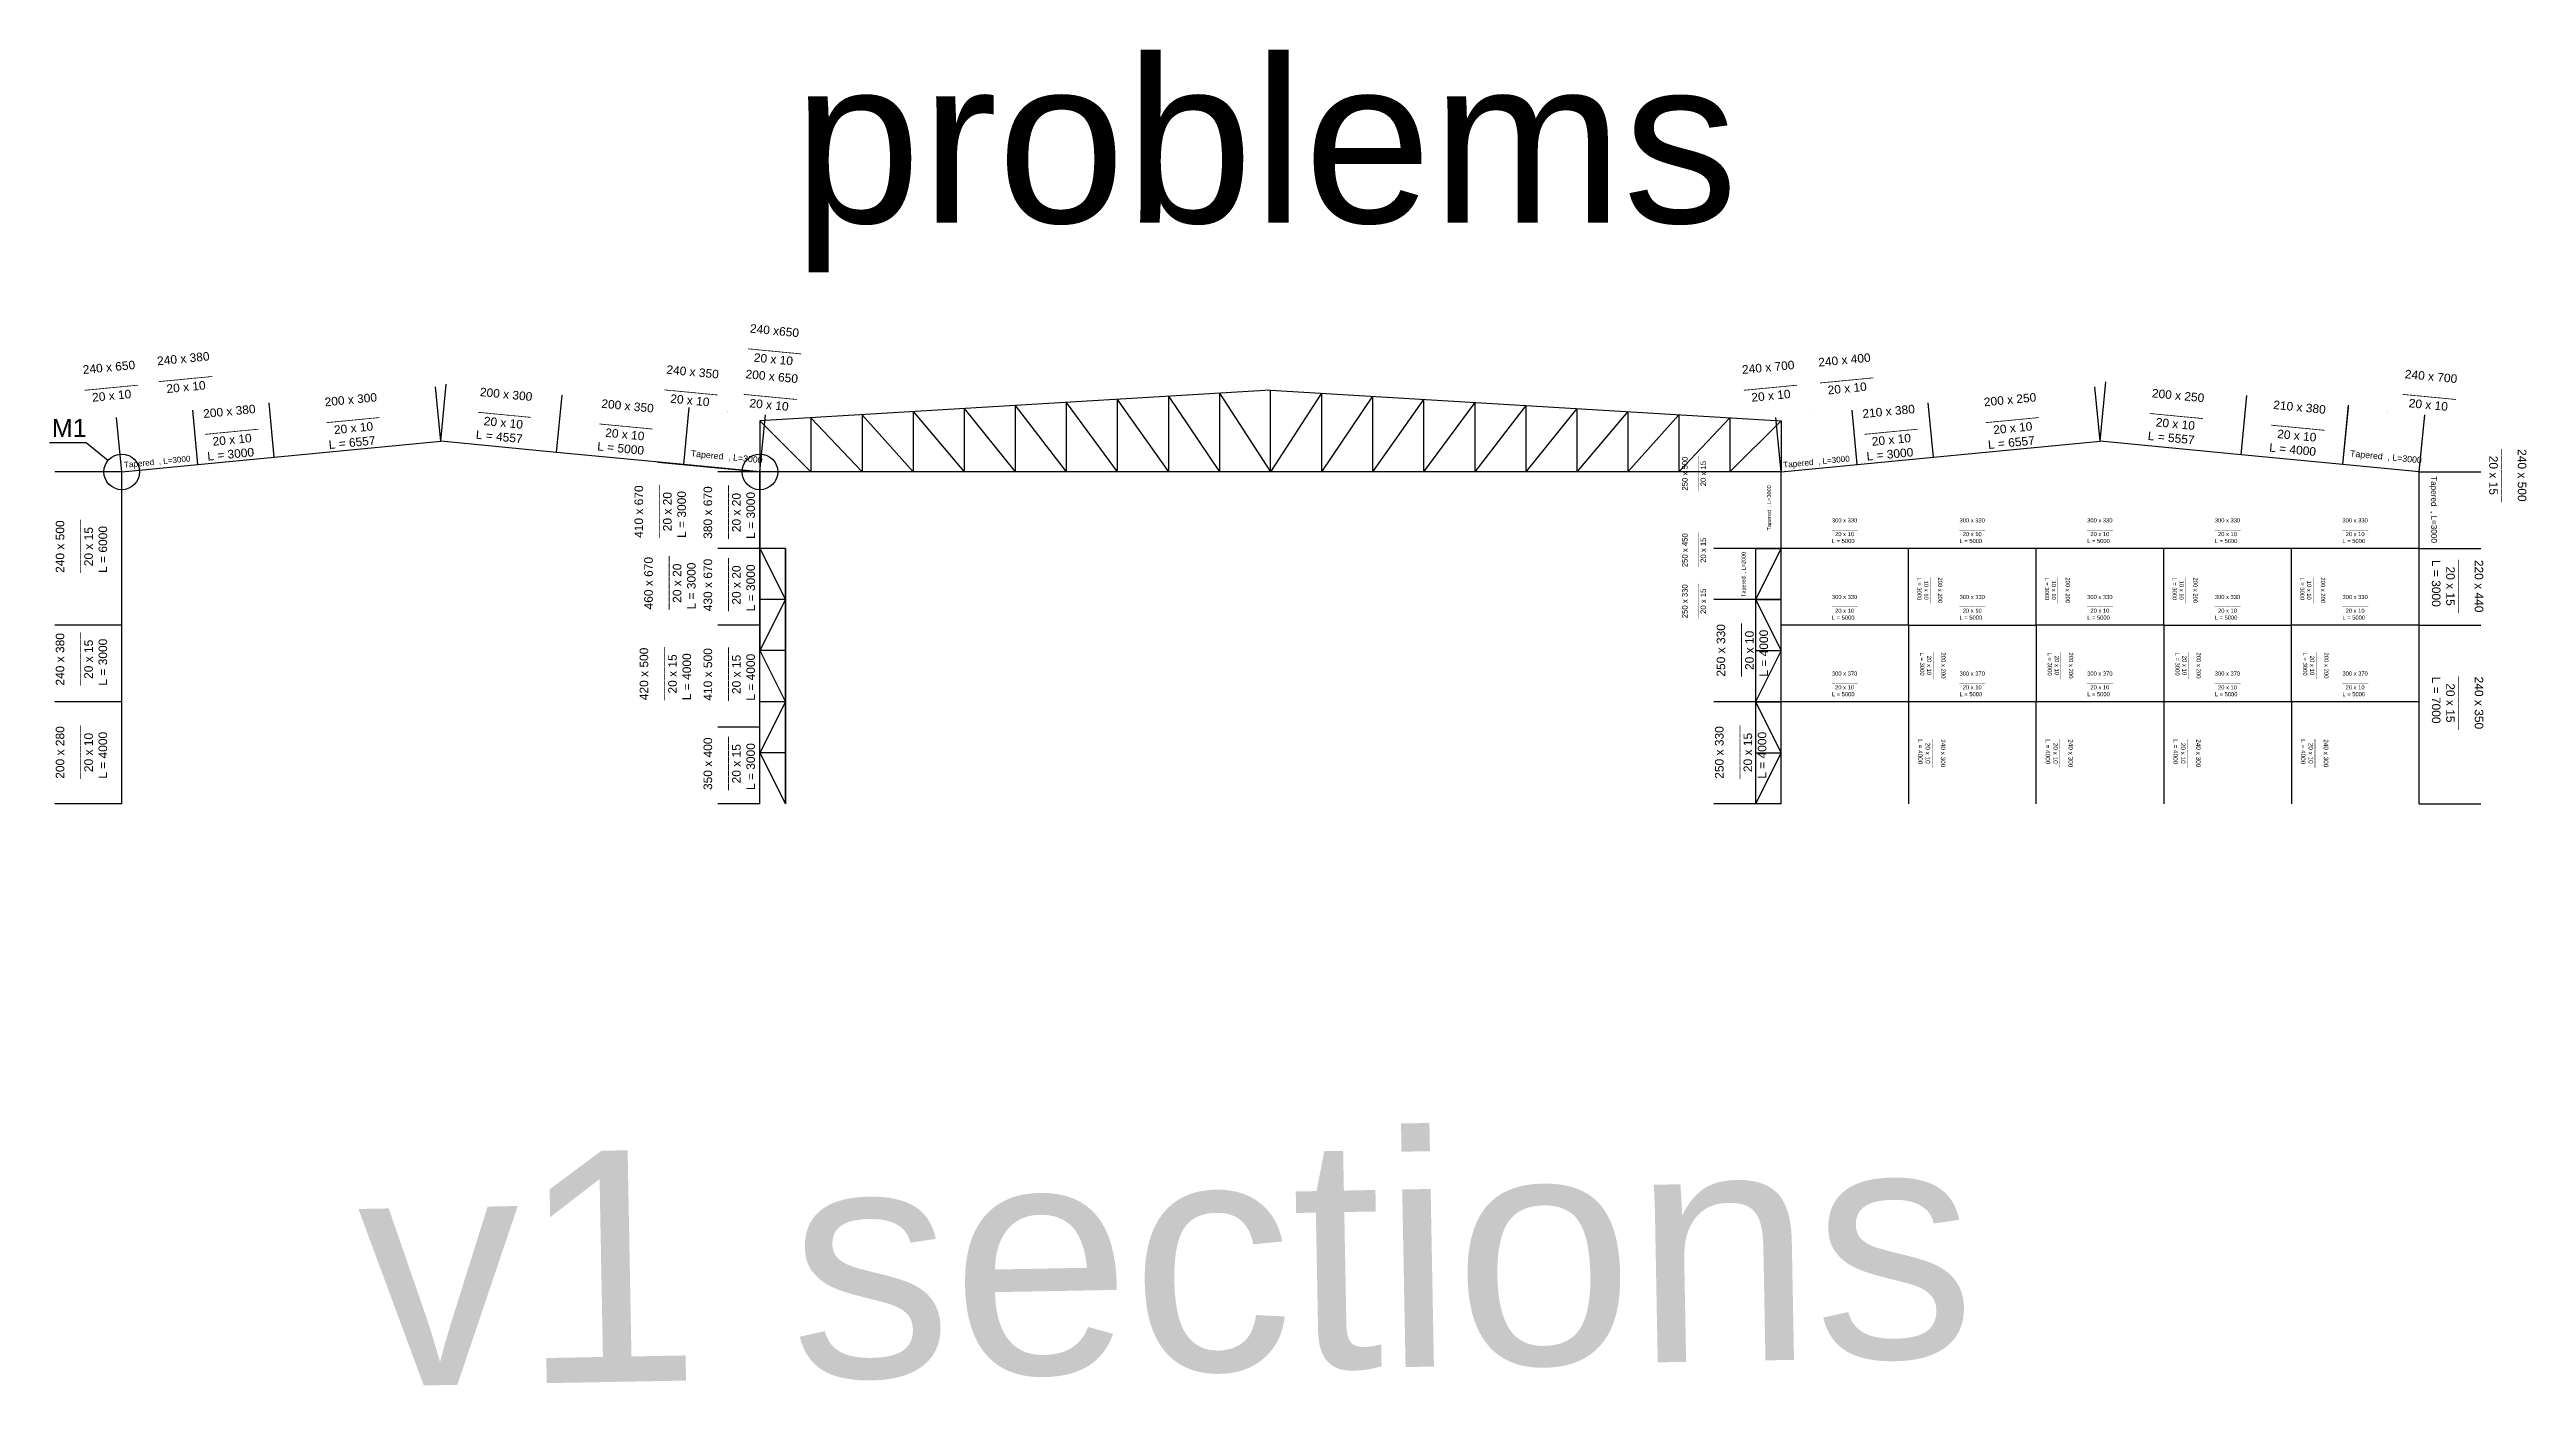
# Model space of a CAD drawing. Header units: inches. Extents: x -15 to 1885144, y -42615 to 866270.
# Drawn here: x 539348 to 636380, y 265812 to 318134 of the extents above; entities that cross this region are included whole.
import ezdxf

# ---------------------------------------------------------------- set-up
doc = ezdxf.new("R2010")
doc.units = ezdxf.units.IN
doc.header["$LTSCALE"] = 100
doc.header["$MEASUREMENT"] = 0
for name, color, linetype in [('bolt', 1, 'Continuous'), ('initial layout', 7, 'Continuous'), ('sections', 3, 'Continuous'), ('text', 3, 'Continuous')]:
    doc.layers.add(name, color=color, linetype=linetype)
doc.layers.add('redesigning', color=1, linetype='Continuous', lineweight=100)
doc.styles.get("Standard").update_dxf_attribs({"font": 'arial.ttf'})
doc.dimstyles.new('section', dxfattribs={"dimtxt": 1e-05, "dimasz": 15, "dimexe": 0.0625, "dimexo": 0.0625, "dimgap": 10, "dimtad": 0, "dimtoh": 1, "dimzin": 0, "dimdsep": 46, "dimtxsty": 'Standard', "dimblk": 'OBLIQUE', "dimcen": 0.09, "dimsd1": 1, "dimsd2": 1, "dimclrd": 256, "dimclre": 256, "dimclrt": 256, "dimadec": 0, "dimazin": 0, "dimtfac": 1, "dimtofl": 0, "dimtmove": 0, "dimatfit": 3, "dimfxl": 1, "dimtfillclr": 256, "dimtolj": 1, "dimtzin": 0, "dimlwe": -1, "dimarcsym": 0})

# ---------------------------------------------------------------- blocks, each defined once
blk = doc.blocks.new('*D67')
at = {"layer": 'Defpoints', "color": 0, "transparency": 16777216}
for p in [(539552, 292592), (542177, 292592), (542177, 288592)]:
    blk.add_point(p, dxfattribs=at)
at = {"layer": 'sections', "transparency": 16777216}
for p, q in [((542177, 292592), (539552, 292592)), ((542177, 288592), (539552, 288592))]:
    blk.add_line(p, q, dxfattribs=at)
at = {"layer": 'sections', "transparency": 16777216, "insert": (539552, 290592), "char_height": 0.00001, "attachment_point": 5, "rotation": 90}
blk.add_mtext('\\A1;4000.00', dxfattribs=at)
blk = doc.blocks.new('_Oblique')
at = {"color": 0, "linetype": 'ByBlock', "lineweight": -2}
blk.add_line((-0.5, -0.5), (0.5, 0.5), dxfattribs=at)
blk = doc.blocks.new('*D68')
at = {"layer": 'Defpoints', "color": 0, "transparency": 16777216}
for p in [(544959, 304004), (545163, 301879), (542177, 301592)]:
    blk.add_point(p, dxfattribs=at)
at = {"layer": 'sections', "transparency": 16777216}
for p, q in [((542177, 301592), (541973, 303718)), ((545163, 301879), (544959, 304004))]:
    blk.add_line(p, q, dxfattribs=at)
at = {"layer": 'sections', "transparency": 16777216, "insert": (543466, 303861), "char_height": 10, "attachment_point": 5, "rotation": 5.48359}
blk.add_mtext('\\A1;3000.00', dxfattribs=at)
blk = doc.blocks.new('*D69')
at = {"layer": 'Defpoints', "color": 0, "transparency": 16777216}
for p in [(547946, 304291), (545163, 301879), (548150, 302166)]:
    blk.add_point(p, dxfattribs=at)
at = {"layer": 'sections', "transparency": 16777216}
for p, q in [((545163, 301879), (544959, 304004)), ((548150, 302166), (547946, 304291))]:
    blk.add_line(p, q, dxfattribs=at)
at = {"layer": 'sections', "transparency": 16777216, "insert": (546452, 304148), "char_height": 10, "attachment_point": 5, "rotation": 5.48359}
blk.add_mtext('\\A1;3000.00', dxfattribs=at)
blk = doc.blocks.new('*D70')
at = {"layer": 'Defpoints', "color": 0, "transparency": 16777216}
for p in [(554473, 304918), (554677, 302792), (548150, 302166)]:
    blk.add_point(p, dxfattribs=at)
at = {"layer": 'sections', "transparency": 16777216}
for p, q in [((554677, 302792), (554473, 304918)), ((548150, 302166), (547946, 304291))]:
    blk.add_line(p, q, dxfattribs=at)
at = {"layer": 'sections', "transparency": 16777216, "insert": (551209, 304604), "char_height": 10, "attachment_point": 5, "rotation": 5.48359}
blk.add_mtext('\\A1;6557.47', dxfattribs=at)
blk = doc.blocks.new('*D71')
at = {"layer": 'Defpoints', "color": 0, "transparency": 16777216}
for p in [(559429, 304596), (554677, 302792), (559214, 302357)]:
    blk.add_point(p, dxfattribs=at)
at = {"layer": 'sections', "transparency": 16777216}
for p, q in [((554677, 302792), (554892, 305032)), ((559214, 302357), (559429, 304596))]:
    blk.add_line(p, q, dxfattribs=at)
at = {"layer": 'sections', "transparency": 16777216, "insert": (557160, 304814), "char_height": 10, "attachment_point": 5, "rotation": 354.51641}
blk.add_mtext('\\A1;4557.47', dxfattribs=at)
blk = doc.blocks.new('*D72')
at = {"layer": 'Defpoints', "color": 0, "transparency": 16777216}
for p in [(564406, 304118), (559214, 302357), (564191, 301879)]:
    blk.add_point(p, dxfattribs=at)
at = {"layer": 'sections', "transparency": 16777216}
for p, q in [((559214, 302357), (559429, 304596)), ((564191, 301879), (564406, 304118))]:
    blk.add_line(p, q, dxfattribs=at)
at = {"layer": 'sections', "transparency": 16777216, "insert": (561917, 304357), "char_height": 10, "attachment_point": 5, "rotation": 354.51641}
blk.add_mtext('\\A1;5000.00', dxfattribs=at)
blk = doc.blocks.new('*D73')
at = {"layer": 'Defpoints', "color": 0, "transparency": 16777216}
for p in [(567392, 303832), (564191, 301879), (567177, 301592)]:
    blk.add_point(p, dxfattribs=at)
at = {"layer": 'sections', "transparency": 16777216}
for p, q in [((564191, 301879), (564406, 304118)), ((567177, 301592), (567392, 303832))]:
    blk.add_line(p, q, dxfattribs=at)
at = {"layer": 'sections', "transparency": 16777216, "insert": (565899, 303975), "char_height": 10, "attachment_point": 5, "rotation": 354.51641}
blk.add_mtext('\\A1;3000.00', dxfattribs=at)
blk = doc.blocks.new('*D74')
at = {"layer": 'Defpoints', "color": 0, "transparency": 16777216}
for p in [(565532, 291592), (567177, 291592), (567177, 288592)]:
    blk.add_point(p, dxfattribs=at)
at = {"layer": 'sections', "transparency": 16777216}
for p, q in [((567177, 291592), (565532, 291592)), ((567177, 288592), (565532, 288592))]:
    blk.add_line(p, q, dxfattribs=at)
at = {"layer": 'sections', "transparency": 16777216, "insert": (565532, 290092), "char_height": 10, "attachment_point": 5, "rotation": 90}
blk.add_mtext('\\A1;3000.00', dxfattribs=at)
blk = doc.blocks.new('*D75')
at = {"layer": 'Defpoints', "color": 0, "transparency": 16777216}
for p in [(565532, 295592), (567177, 295592), (567177, 291592)]:
    blk.add_point(p, dxfattribs=at)
at = {"layer": 'sections', "transparency": 16777216}
for p, q in [((567177, 295592), (565532, 295592)), ((567177, 291592), (565532, 291592))]:
    blk.add_line(p, q, dxfattribs=at)
at = {"layer": 'sections', "transparency": 16777216, "insert": (565532, 293592), "char_height": 10, "attachment_point": 5, "rotation": 90}
blk.add_mtext('\\A1;4000.00', dxfattribs=at)
blk = doc.blocks.new('*D76')
at = {"layer": 'Defpoints', "color": 0, "transparency": 16777216}
for p in [(565532, 298592), (567177, 298592), (567177, 295592)]:
    blk.add_point(p, dxfattribs=at)
at = {"layer": 'sections', "transparency": 16777216}
for p, q in [((567177, 298592), (565532, 298592)), ((567177, 295592), (565532, 295592))]:
    blk.add_line(p, q, dxfattribs=at)
at = {"layer": 'sections', "transparency": 16777216, "insert": (565532, 297092), "char_height": 10, "attachment_point": 5, "rotation": 90}
blk.add_mtext('\\A1;3000.00', dxfattribs=at)
blk = doc.blocks.new('*D77')
at = {"layer": 'Defpoints', "color": 0, "transparency": 16777216}
for p in [(565532, 301592), (567177, 301592), (567177, 298592)]:
    blk.add_point(p, dxfattribs=at)
at = {"layer": 'sections', "transparency": 16777216}
for p, q in [((567177, 301592), (565532, 301592)), ((567177, 298592), (565532, 298592))]:
    blk.add_line(p, q, dxfattribs=at)
at = {"layer": 'sections', "transparency": 16777216, "insert": (565532, 300092), "char_height": 10, "attachment_point": 5, "rotation": 90}
blk.add_mtext('\\A1;3000.00', dxfattribs=at)
blk = doc.blocks.new('*D62')
at = {"layer": 'Defpoints', "color": 0, "transparency": 16777216}
for p in [(604552, 292592), (607177, 292592), (607177, 288592)]:
    blk.add_point(p, dxfattribs=at)
at = {"layer": 'sections', "transparency": 16777216}
for p, q in [((607177, 292592), (604552, 292592)), ((607177, 288592), (604552, 288592))]:
    blk.add_line(p, q, dxfattribs=at)
at = {"layer": 'sections', "transparency": 16777216, "insert": (604552, 290592), "char_height": 0.00001, "attachment_point": 5, "rotation": 90}
blk.add_mtext('\\A1;4000.00', dxfattribs=at)
blk = doc.blocks.new('*D63')
at = {"layer": 'Defpoints', "color": 0, "transparency": 16777216}
for p in [(609959, 304004), (610163, 301879), (607177, 301592)]:
    blk.add_point(p, dxfattribs=at)
at = {"layer": 'sections', "transparency": 16777216}
for p, q in [((607177, 301592), (606973, 303718)), ((610163, 301879), (609959, 304004))]:
    blk.add_line(p, q, dxfattribs=at)
at = {"layer": 'sections', "transparency": 16777216, "insert": (608466, 303861), "char_height": 10, "attachment_point": 5, "rotation": 5.48359}
blk.add_mtext('\\A1;3000.00', dxfattribs=at)
blk = doc.blocks.new('*D64')
at = {"layer": 'Defpoints', "color": 0, "transparency": 16777216}
for p in [(612946, 304291), (610163, 301879), (613150, 302166)]:
    blk.add_point(p, dxfattribs=at)
at = {"layer": 'sections', "transparency": 16777216}
for p, q in [((610163, 301879), (609959, 304004)), ((613150, 302166), (612946, 304291))]:
    blk.add_line(p, q, dxfattribs=at)
at = {"layer": 'sections', "transparency": 16777216, "insert": (611452, 304148), "char_height": 10, "attachment_point": 5, "rotation": 5.48359}
blk.add_mtext('\\A1;3000.00', dxfattribs=at)
blk = doc.blocks.new('*D65')
at = {"layer": 'Defpoints', "color": 0, "transparency": 16777216}
for p in [(619473, 304918), (619677, 302792), (613150, 302166)]:
    blk.add_point(p, dxfattribs=at)
at = {"layer": 'sections', "transparency": 16777216}
for p, q in [((619677, 302792), (619473, 304918)), ((613150, 302166), (612946, 304291))]:
    blk.add_line(p, q, dxfattribs=at)
at = {"layer": 'sections', "transparency": 16777216, "insert": (616209, 304604), "char_height": 10, "attachment_point": 5, "rotation": 5.48359}
blk.add_mtext('\\A1;6557.47', dxfattribs=at)
blk = doc.blocks.new('*D66')
at = {"layer": 'Defpoints', "color": 0, "transparency": 16777216}
for p in [(632392, 303832), (629191, 301879), (632177, 301592)]:
    blk.add_point(p, dxfattribs=at)
at = {"layer": 'sections', "transparency": 16777216}
for p, q in [((629191, 301879), (629406, 304118)), ((632177, 301592), (632392, 303832))]:
    blk.add_line(p, q, dxfattribs=at)
at = {"layer": 'sections', "transparency": 16777216, "insert": (630899, 303975), "char_height": 10, "attachment_point": 5, "rotation": 354.51641}
blk.add_mtext('\\A1;3000.00', dxfattribs=at)
blk = doc.blocks.new('*D79')
at = {"layer": 'Defpoints', "color": 0, "transparency": 16777216}
for p in [(625432, 304586), (625209, 302261), (629191, 301879)]:
    blk.add_point(p, dxfattribs=at)
at = {"layer": 'sections', "transparency": 16777216}
for p, q in [((625209, 302261), (625432, 304586)), ((629191, 301879), (629414, 304204))]:
    blk.add_line(p, q, dxfattribs=at)
at = {"layer": 'sections', "transparency": 16777216, "insert": (627423, 304395), "char_height": 10, "attachment_point": 5, "rotation": 354.51641}
blk.add_mtext('\\A1;4000.00', dxfattribs=at)
blk = doc.blocks.new('*D80')
at = {"layer": 'Defpoints', "color": 0, "transparency": 16777216}
for p in [(619900, 305118), (619677, 302792), (625209, 302261)]:
    blk.add_point(p, dxfattribs=at)
at = {"layer": 'sections', "transparency": 16777216}
for p, q in [((619677, 302792), (619900, 305118)), ((625209, 302261), (625432, 304587))]:
    blk.add_line(p, q, dxfattribs=at)
at = {"layer": 'sections', "transparency": 16777216, "insert": (622666, 304852), "char_height": 10, "attachment_point": 5, "rotation": 354.51641}
blk.add_mtext('\\A1;5557.47', dxfattribs=at)
blk = doc.blocks.new('*D81')
at = {"layer": 'Defpoints', "color": 0, "transparency": 16777216}
for p in [(632177, 298592), (634587, 298592), (632177, 295592)]:
    blk.add_point(p, dxfattribs=at)
at = {"layer": 'sections', "transparency": 16777216}
for p, q in [((632177, 298592), (634587, 298592)), ((632177, 295592), (634587, 295592))]:
    blk.add_line(p, q, dxfattribs=at)
at = {"layer": 'sections', "transparency": 16777216, "insert": (634587, 297092), "char_height": 10, "attachment_point": 5, "rotation": 90}
blk.add_mtext('\\A1;3000.00', dxfattribs=at)
blk = doc.blocks.new('*D82')
at = {"layer": 'Defpoints', "color": 0, "transparency": 16777216}
for p in [(632177, 301592), (634587, 301592), (632177, 298592)]:
    blk.add_point(p, dxfattribs=at)
at = {"layer": 'sections', "transparency": 16777216}
for p, q in [((632177, 301592), (634587, 301592)), ((632177, 298592), (634587, 298592))]:
    blk.add_line(p, q, dxfattribs=at)
at = {"layer": 'sections', "transparency": 16777216, "insert": (634587, 300092), "char_height": 10, "attachment_point": 5, "rotation": 90}
blk.add_mtext('\\A1;3000.00', dxfattribs=at)
blk = doc.blocks.new('*D83')
at = {"layer": 'Defpoints', "color": 0, "transparency": 16777216}
for p in [(604552, 296592), (607177, 296592), (607177, 292592)]:
    blk.add_point(p, dxfattribs=at)
at = {"layer": 'sections', "transparency": 16777216}
for p, q in [((607177, 296592), (604552, 296592)), ((607177, 292592), (604552, 292592))]:
    blk.add_line(p, q, dxfattribs=at)
at = {"layer": 'sections', "transparency": 16777216, "insert": (604552, 294592), "char_height": 10, "attachment_point": 5, "rotation": 90}
blk.add_mtext('\\A1;4000.00', dxfattribs=at)
blk = doc.blocks.new('*D84')
at = {"layer": 'Defpoints', "color": 0, "transparency": 16777216}
for p in [(604552, 298592), (607177, 298592), (607177, 296592)]:
    blk.add_point(p, dxfattribs=at)
at = {"layer": 'sections', "transparency": 16777216}
for p, q in [((607177, 298592), (604552, 298592)), ((607177, 296592), (604552, 296592))]:
    blk.add_line(p, q, dxfattribs=at)
at = {"layer": 'sections', "transparency": 16777216, "insert": (604552, 297592), "char_height": 10, "attachment_point": 5, "rotation": 90}
blk.add_mtext('\\A1;2000.00', dxfattribs=at)
blk = doc.blocks.new('*D85')
at = {"layer": 'Defpoints', "color": 0, "transparency": 16777216}
for p in [(604552, 301592), (607177, 301592), (607177, 298592)]:
    blk.add_point(p, dxfattribs=at)
at = {"layer": 'sections', "transparency": 16777216}
for p, q in [((607177, 301592), (604552, 301592)), ((607177, 298592), (604552, 298592))]:
    blk.add_line(p, q, dxfattribs=at)
at = {"layer": 'sections', "transparency": 16777216, "insert": (604552, 300092), "char_height": 10, "attachment_point": 5, "rotation": 90}
blk.add_mtext('\\A1;3000.00', dxfattribs=at)
blk = doc.blocks.new('*D86')
at = {"layer": 'Defpoints', "color": 0, "transparency": 16777216}
for p in [(539552, 301592), (542177, 301592), (542177, 295592)]:
    blk.add_point(p, dxfattribs=at)
at = {"layer": 'sections', "transparency": 16777216}
for p, q in [((542177, 301592), (539552, 301592)), ((542177, 295592), (539552, 295592))]:
    blk.add_line(p, q, dxfattribs=at)
at = {"layer": 'sections', "transparency": 16777216, "insert": (539552, 298592), "char_height": 10, "attachment_point": 5, "rotation": 90}
blk.add_mtext('\\A1;6000.00', dxfattribs=at)
blk = doc.blocks.new('*D78')
at = {"layer": 'Defpoints', "color": 0, "transparency": 16777216}
for p in [(632177, 295592), (634587, 295592), (632177, 288592)]:
    blk.add_point(p, dxfattribs=at)
at = {"layer": 'sections', "transparency": 16777216}
for p, q in [((632177, 295592), (634587, 295592)), ((632177, 288592), (634587, 288592))]:
    blk.add_line(p, q, dxfattribs=at)
at = {"layer": 'sections', "transparency": 16777216, "insert": (634587, 292092), "char_height": 10, "attachment_point": 5, "rotation": 90}
blk.add_mtext('\\A1;7000.00', dxfattribs=at)

msp = doc.modelspace()

# ---------------------------------------------------------------- linework, layer by layer
at = {"layer": 'bolt'}
for p, q in [((540789.078, 302733.482), (539348.45, 302733.482)), ((541638.426, 302035.169), (540789.078, 302733.482))]:
    msp.add_line(p, q, dxfattribs=at)
for centre in [(542176.999, 301592.367), (567176.999, 301592.367)]:
    msp.add_circle(centre, 697.234, dxfattribs=at)
at = {"layer": 'initial layout'}
for p, q in [((587176.999, 304792.367), (567176.999, 303592.367)), ((587176.999, 301592.367), (587176.999, 304792.367)), ((587176.999, 301592.367), (587176.999, 304792.367)), ((587176.999, 304792.367), (607176.999, 303592.367)), ((569176.999, 303712.367), (569176.999, 301592.367)), ((569176.999, 303712.367), (571176.999, 301592.367)), ((571176.999, 303832.367), (571176.999, 301592.367)), ((571176.999, 303832.367), (573176.999, 301592.367)), ((573176.999, 303952.367), (573176.999, 301592.367)), ((573176.999, 303952.367), (575176.999, 301592.367)), ((575176.999, 304072.367), (575176.999, 301592.367)), ((575176.999, 304072.367), (577176.999, 301592.367)), ((577176.999, 304192.367), (577176.999, 301592.367)), ((577176.999, 304192.367), (579176.999, 301592.367)), ((579176.999, 304312.367), (579176.999, 301592.367)), ((579176.999, 304312.367), (581176.999, 301592.367)), ((581176.999, 304432.367), (581176.999, 301592.367)), ((581176.999, 304432.367), (583176.999, 301592.367)), ((583176.999, 304552.367), (583176.999, 301592.367)), ((583176.999, 304552.367), (585176.999, 301592.367)), ((585176.999, 304672.367), (585176.999, 301592.367)), ((585176.999, 304672.367), (587176.999, 301592.367)), ((589176.999, 304672.367), (587176.999, 301592.367)), ((589176.999, 304672.367), (589176.999, 301592.367)), ((591176.999, 304552.367), (589176.999, 301592.367)), ((591176.999, 304552.367), (591176.999, 301592.367)), ((593176.999, 304432.367), (591176.999, 301592.367)), ((593176.999, 304432.367), (593176.999, 301592.367)), ((595176.999, 304312.367), (593176.999, 301592.367)), ((595176.999, 304312.367), (595176.999, 301592.367)), ((597176.999, 304192.367), (595176.999, 301592.367)), ((597176.999, 304192.367), (597176.999, 301592.367)), ((599176.999, 304072.367), (597176.999, 301592.367)), ((599176.999, 304072.367), (599176.999, 301592.367)), ((601176.999, 303952.367), (599176.999, 301592.367)), ((601176.999, 303952.367), (601176.999, 301592.367)), ((603176.999, 303832.367), (601176.999, 301592.367)), ((603176.999, 303832.367), (603176.999, 301592.367)), ((605176.999, 303712.367), (603176.999, 301592.367)), ((605176.999, 303712.367), (605176.999, 301592.367)), ((548149.541, 302165.731), (554676.999, 302792.367)), ((559213.61, 302356.852), (554676.999, 302792.367)), ((567176.999, 303592.367), (567176.999, 301592.367)), ((567176.999, 303592.367), (569176.999, 301592.367)), ((607176.999, 303592.367), (605176.999, 301592.367)), ((607176.999, 303592.367), (607176.999, 301592.367)), ((613149.541, 302165.731), (619676.999, 302792.367)), ((625209.034, 302261.292), (619676.999, 302792.367)), ((542176.999, 301592.367), (545163.27, 301879.049)), ((545163.27, 301879.049), (548149.541, 302165.731)), ((564190.728, 301879.049), (559213.61, 302356.852)), ((567176.999, 301592.367), (564190.728, 301879.049)), ((607176.999, 301592.367), (610163.27, 301879.049)), ((610163.27, 301879.049), (613149.541, 302165.731)), ((629190.728, 301879.049), (625209.034, 302261.292)), ((632176.999, 301592.367), (629190.728, 301879.049)), ((542176.999, 295592.367), (542176.999, 301592.367)), ((607176.999, 301592.367), (567176.999, 301592.367)), ((567176.999, 298592.367), (567176.999, 301592.367)), ((607176.999, 298592.367), (607176.999, 301592.367)), ((632176.999, 298592.367), (632176.999, 301592.367)), ((568176.999, 298592.367), (567176.999, 298592.367)), ((567176.999, 298592.367), (568176.999, 296592.367)), ((567176.999, 295592.367), (567176.999, 298592.367)), ((568176.999, 298592.367), (568176.999, 288592.367)), ((568176.999, 288592.367), (568176.999, 298592.367)), ((606176.999, 298592.367), (607176.999, 298592.367)), ((607176.999, 298592.367), (606176.999, 296592.367)), ((606176.999, 298592.367), (606176.999, 288592.367)), ((606176.999, 298592.367), (606176.999, 288592.367)), ((607176.999, 296592.367), (607176.999, 298592.367)), ((612176.999, 298592.367), (607176.999, 298592.367)), ((612176.999, 295592.367), (612176.999, 298592.367)), ((617176.999, 298592.367), (612176.999, 298592.367)), ((617176.999, 295592.367), (617176.999, 298592.367)), ((622176.999, 298592.367), (617176.999, 298592.367)), ((622176.999, 295592.367), (622176.999, 298592.367)), ((627176.999, 298592.367), (622176.999, 298592.367)), ((627176.999, 295592.367), (627176.999, 298592.367)), ((632176.999, 298592.367), (627176.999, 298592.367)), ((632176.999, 295592.367), (632176.999, 298592.367)), ((568176.999, 296592.367), (567176.999, 296592.367)), ((568176.999, 296592.367), (567176.999, 294592.367)), ((606176.999, 296592.367), (607176.999, 296592.367)), ((606176.999, 296592.367), (607176.999, 294592.367)), ((607176.999, 292592.367), (607176.999, 296592.367)), ((542176.999, 292592.367), (542176.999, 295592.367)), ((567176.999, 291592.367), (567176.999, 295592.367)), ((612176.999, 295592.367), (607176.999, 295592.367)), ((612176.999, 295592.367), (612176.999, 292592.367)), ((612176.999, 295592.367), (612176.999, 292592.367)), ((612176.999, 295592.367), (617176.999, 295592.367)), ((622176.999, 295592.367), (617176.999, 295592.367)), ((617176.999, 295592.367), (617176.999, 292592.367)), ((617176.999, 295592.367), (617176.999, 292592.367)), ((622176.999, 295592.367), (622176.999, 292592.367)), ((622176.999, 295592.367), (622176.999, 292592.367)), ((622176.999, 295592.367), (627176.999, 295592.367)), ((632176.999, 295592.367), (627176.999, 295592.367)), ((627176.999, 292592.367), (627176.999, 295592.367)), ((632176.999, 288592.367), (632176.999, 295592.367)), ((568176.999, 294592.367), (567176.999, 294592.367)), ((567176.999, 294592.367), (568176.999, 292592.367)), ((606176.999, 294592.367), (607176.999, 294592.367)), ((607176.999, 294592.367), (606176.999, 292592.367)), ((542176.999, 288592.367), (542176.999, 292592.367)), ((568176.999, 292592.367), (567176.999, 292592.367)), ((568176.999, 292592.367), (567176.999, 290592.367)), ((606176.999, 292592.367), (605176.999, 292592.367)), ((606176.999, 292592.367), (607176.999, 292592.367)), ((606176.999, 292592.367), (607176.999, 290592.367)), ((612176.999, 292592.367), (607176.999, 292592.367)), ((607176.999, 288592.367), (607176.999, 292592.367)), ((612176.999, 292592.367), (612176.999, 288592.367)), ((617176.999, 292592.367), (612176.999, 292592.367)), ((622176.999, 292592.367), (617176.999, 292592.367)), ((617176.999, 288592.367), (617176.999, 292592.367)), ((622176.999, 292592.367), (622176.999, 288592.367)), ((627176.999, 292592.367), (622176.999, 292592.367)), ((632176.999, 292592.367), (627176.999, 292592.367)), ((627176.999, 292592.367), (627176.999, 288592.367)), ((567176.999, 288592.367), (567176.999, 291592.367)), ((568176.999, 290592.367), (567176.999, 290592.367)), ((567176.999, 290592.367), (568176.999, 288592.367)), ((606176.999, 290592.367), (607176.999, 290592.367)), ((607176.999, 290592.367), (606176.999, 288592.367))]:
    msp.add_line(p, q, dxfattribs=at)
at = {"layer": 'redesigning'}
for q in [(563176.329, 301976.431), (567176.999, 294592.367)]:
    msp.add_line((567176.999, 301592.367), q, dxfattribs=at)

# ---------------------------------------------------------------- texts
at = {"layer": 'bolt'}
msp.add_text('M1', height=702.7444, dxfattribs=at).set_placement((539436.294, 302961.704))
at = {"layer": 'redesigning', "char_height": 335.3927, "attachment_point": 1}
for s, insert, rotation in [('240 x650\\P________\\P  20 x 10', (566805.717, 307383.523), 354.51640956), ('240 x 350\\P________\\P  20 x 10', (563533.328, 305775.344), 354.51640956), ('410 x 670\\P________\\P  20 x 20\\PL = 3000', (562264.517, 299006.886), 90), ('460 x 670\\P________\\P  20 x 20\\PL = 3000', (562644.404, 296203.9), 90), ('420 x 500\\P________\\P  20 x 15\\PL = 4000', (562465.584, 292650.294), 90)]:
    msp.add_mtext_dynamic_manual_height_columns(s, width=2043.53838, gutter_width=1676.963, heights=[0], dxfattribs=dict(at, insert=insert, rotation=rotation))
at = {"layer": 'sections'}
for s, height, rotation, p in [('Tapered  , L=3000', 228.35228, 5.48359044, (542275.231, 301753.572)), ('Tapered  , L=3000', 246.10008, 354.51640955, (564462.167, 302196.898)), ('Tapered  , L=3000', 228.35228, 5.48359044, (607275.231, 301753.572)), ('Tapered  , L=3000', 246.10008, 354.51640955, (629462.167, 302196.898)), ('Tapered  , L=3000', 154.26103, 90, (606788.584, 299299.266)), ('Tapered  , L=3000', 228.35228, 270, (632645.485, 301425.32)), ('Tapered  , L=2000', 154.26103, 90, (605788.97, 296695.061))]:
    msp.add_text(s, height=height, rotation=rotation, dxfattribs=at).set_placement(p)
at = {"layer": 'sections', "attachment_point": 1}
for s, width, gutter_width, insert, char_height, rotation in [('240 x 650\\P________\\P  20 x 10', 2043.53838, 1676.963, (540635.166, 305760.535), 335.3927, 5.48359044), ('240 x 380\\P________\\P  20 x 10', 2043.53838, 1676.963, (543547.638, 306100.203), 335.3927, 5.48359044), ('240 x 700\\P________\\P  20 x 10', 2043.53838, 1676.963, (605635.166, 305760.535), 335.3927, 5.48359044), ('240 x 400\\P________\\P  20 x 10', 2043.53838, 1676.963, (608621.431, 306047.279), 335.3927, 5.48359044), ('200 x 300\\P________\\P  20 x 10\\PL = 6557', 2043.53838, 1676.963, (550109.236, 304492.216), 335.3927, 5.48359044), ('200 x 300\\P________\\P  20 x 10\\PL = 4557', 2043.53838, 1676.963, (556227.92, 304897.511), 335.3927, 354.51640956), ('200 x 650\\P________\\P  20 x 10', 2043.53838, 1676.963, (566635.28, 305598.675), 335.3927, 354.51640956), ('200 x 250\\P________\\P  20 x 10\\PL = 6557', 2043.53838, 1676.963, (615109.236, 304492.216), 335.3927, 5.48359044), ('200 x 250\\P________\\P  20 x 10\\PL = 5557', 2043.53838, 1676.963, (621725.632, 304849.731), 335.3927, 354.51640956), ('240 x 700\\P________\\P  20 x 10', 2043.53838, 1676.963, (631635.28, 305598.675), 335.3927, 354.51640956), ('200 x 380\\P________\\P  20 x 10\\PL = 3000', 2043.53838, 1676.963, (545352.371, 304035.557), 335.3927, 5.48359044), ('200 x 350\\P________\\P  20 x 10\\PL = 5000', 2043.53838, 1676.963, (560984.784, 304440.852), 335.3927, 354.51640956), ('210 x 380\\P________\\P  20 x 10\\PL = 3000', 2043.53838, 1676.963, (610352.371, 304035.557), 335.3927, 5.48359044), ('210 x 380\\P________\\P  20 x 10\\PL = 4000', 2043.53838, 1676.963, (626482.496, 304393.072), 335.3927, 354.51640956), ('250 x 500\\P________\\P  20 x 15', 1320.51882, 1083.641, (603301.658, 300860.902), 216.7282, 90), ('240 x 500\\P________\\P  20 x 15', 2043.53838, 1676.963, (636374.704, 302485.279), 335.3927, 270), ('380 x 670\\P________\\P  20 x 20\\PL = 3000', 2043.53838, 1676.963, (564969.051, 298971.09), 335.3927, 90), ('240 x 500\\P________\\P  20 x 15\\PL = 6000', 2043.53838, 1676.963, (539591.084, 297635.867), 335.3927, 90), ('250 x 450\\P________\\P  20 x 15', 1320.51882, 1083.641, (603301.72, 297860.902), 216.7282, 90), ('430 x 670\\P________\\P  20 x 20\\PL = 3000', 2043.53838, 1676.963, (564969.051, 296132.425), 335.3927, 90), ('220 x 440\\P________\\P  20 x 15\\PL = 3000', 2043.53838, 1676.963, (634688.07, 298145.462), 335.3927, 270), ('250 x 330\\P________\\P  20 x 15', 1320.51882, 1083.641, (603301.72, 295860.902), 216.7282, 90), ('200 x 200\\P________\\P  10 x 10\\PL = 3000', 993.66214, 815.417, (613494.842, 297457.891), 163.0833, 270), ('200 x 200\\P________\\P  10 x 10\\PL = 3000', 993.66214, 815.417, (618494.842, 297457.891), 163.0833, 270), ('200 x 200\\P________\\P  10 x 10\\PL = 3000', 993.66214, 815.417, (623494.842, 297457.891), 163.0833, 270), ('200 x 200\\P________\\P  10 x 10\\PL = 3000', 993.66214, 815.417, (628494.842, 297457.891), 163.0833, 270), ('240 x 380\\P________\\P  20 x 15\\PL = 3000', 2043.53838, 1676.963, (539591.084, 293222.432), 335.3927, 90), ('250 x 330\\P________\\P  20 x 10\\PL = 4000', 2043.53838, 1676.963, (604654.577, 293573.955), 335.3927, 90), ('410 x 500\\P________\\P  20 x 15\\PL = 4000', 2043.53838, 1676.963, (564969.051, 292632.425), 335.3927, 90), ('200 x 200\\P________\\P  20 x 10\\PL = 3000', 1013.75745, 831.907, (613623.266, 294521.414), 166.3814, 270), ('200 x 200\\P________\\P  20 x 10\\PL = 3000', 1013.75745, 831.907, (618623.266, 294521.414), 166.3814, 270), ('200 x 200\\P________\\P  20 x 10\\PL = 3000', 1013.75745, 831.907, (623623.266, 294521.414), 166.3814, 270), ('200 x 200\\P________\\P  20 x 10\\PL = 3000', 1013.75745, 831.907, (628623.266, 294521.414), 166.3814, 270), ('240 x 350\\P________\\P  20 x 15\\PL = 7000', 2043.53838, 1676.963, (634688.07, 293572.794), 335.3927, 270), ('200 x 280\\P________\\P  20 x 10\\PL = 4000', 2043.53838, 1676.963, (539591.084, 289573.955), 335.3927, 90), ('350 x 400\\P________\\P  20 x 15\\PL = 3000', 2043.53838, 1676.963, (564969.051, 289132.425), 335.3927, 90), ('250 x 330\\P________\\P  20 x 15\\PL = 4000', 2043.53838, 1676.963, (604591.084, 289573.955), 335.3927, 90), ('240 x 300\\P________\\P  20 x 10\\PL = 4000', 1091.7391, 895.9, (613618.039, 291121.853), 179.18, 270), ('240 x 300\\P________\\P  20 x 10\\PL = 4000', 1091.7391, 895.9, (618618.039, 291121.853), 179.18, 270), ('240 x 300\\P________\\P  20 x 10\\PL = 4000', 1091.7391, 895.9, (623618.039, 291121.853), 179.18, 270), ('240 x 300\\P________\\P  20 x 10\\PL = 4000', 1091.7391, 895.9, (628618.039, 291121.853), 179.18, 270)]:
    msp.add_mtext_dynamic_manual_height_columns(s, width=width, gutter_width=gutter_width, heights=[0], dxfattribs=dict(at, insert=insert, char_height=char_height, rotation=rotation))
at = {"layer": 'sections', "char_height": 161.6327, "attachment_point": 1}
for s, insert in [('300 x 330\\P________\\P  20 x 10\\PL = 5000', (609171.777, 299775.58)), ('300 x 330\\P________\\P  20 x 10\\PL = 5000', (614171.777, 299775.58)), ('300 x 330\\P________\\P  20 x 10\\PL = 5000', (619171.777, 299775.58)), ('300 x 330\\P________\\P  20 x 10\\PL = 5000', (624171.777, 299775.58)), ('300 x 330\\P________\\P  20 x 10\\PL = 5000', (629171.777, 299775.58)), ('300 x 330\\P________\\P  20 x 10\\PL = 5000', (609171.777, 296775.58)), ('300 x 330\\P________\\P  20 x 10\\PL = 5000', (614171.777, 296775.58)), ('300 x 330\\P________\\P  20 x 10\\PL = 5000', (619171.777, 296775.58)), ('300 x 330\\P________\\P  20 x 10\\PL = 5000', (624171.777, 296775.58)), ('300 x 330\\P________\\P  20 x 10\\PL = 5000', (629171.777, 296775.58)), ('300 x 370\\P________\\P  20 x 10\\PL = 5000', (609171.777, 293775.58)), ('300 x 370\\P________\\P  20 x 10\\PL = 5000', (614171.777, 293775.58)), ('300 x 370\\P________\\P  20 x 10\\PL = 5000', (619171.777, 293775.58)), ('300 x 370\\P________\\P  20 x 10\\PL = 5000', (624171.777, 293775.58)), ('300 x 370\\P________\\P  20 x 10\\PL = 5000', (629171.777, 293775.58))]:
    msp.add_mtext_dynamic_manual_height_columns(s, width=984.82342, gutter_width=808.163, heights=[0], dxfattribs=dict(at, insert=insert))
at = {"layer": 'text'}
msp.add_text('problems', height=6442.5883, dxfattribs=at).set_placement((568476.754, 311348.26))
msp.add_text('v1 sections', height=9060.4183, rotation=1.07094405, dxfattribs=at).set_placement((551536.305, 265766.029))

# ---------------------------------------------------------------- dimensions: what is measured, and where the dimension line sits
at = {"layer": 'sections'}
for p1, p2, distance, picture, middle in [((548149.541, 302165.731), (554676.999, 302792.367), 2135.065, '*D70', (551209.242, 304604.343)), ((554676.999, 302792.367), (559213.61, 302356.852), 2249.442, '*D71', (557160.263, 304813.758)), ((613149.541, 302165.731), (619676.999, 302792.367), 2135.065, '*D65', (616209.242, 304604.343)), ((625209.034, 302261.292), (619676.999, 302792.367), -2335.861, '*D80', (622666.233, 304852)), ((542176.999, 301592.367), (545163.27, 301879.049), 2134.94, '*D68', (543466.118, 303860.877)), ((545163.27, 301879.049), (548149.541, 302165.731), 2135.002, '*D69', (546452.383, 304147.621)), ((559213.61, 302356.852), (564190.728, 301879.049), 2249.505, '*D72', (561917.134, 304357.161)), ((564190.728, 301879.049), (567176.999, 301592.367), 2249.567, '*D73', (565898.834, 303974.98)), ((607176.999, 301592.367), (610163.27, 301879.049), 2134.94, '*D63', (608466.118, 303860.877)), ((610163.27, 301879.049), (613149.541, 302165.731), 2135.002, '*D64', (611452.383, 304147.621)), ((629190.728, 301879.049), (625209.034, 302261.292), -2335.799, '*D79', (627423.092, 304395.279)), ((629190.728, 301879.049), (632176.999, 301592.367), 2249.567, '*D66', (630898.834, 303974.98))]:
    dim = msp.add_aligned_dim(p1=p1, p2=p2, distance=distance, dimstyle='section', override={"dimtxt": 10}, dxfattribs=at)
    dim.commit()
    dim.dimension.update_dxf_attribs({"geometry": picture, "text_midpoint": middle})
for base, p1, p2, picture, middle in [((539551.954, 301592.367), (542176.999, 295592.367), (542176.999, 301592.367), '*D86', (539551.954, 298592.367)), ((565532.278, 301592.367), (567176.999, 298592.367), (567176.999, 301592.367), '*D77', (565532.278, 300092.367)), ((604551.829, 301592.367), (607176.999, 298592.367), (607176.999, 301592.367), '*D85', (604551.829, 300092.367)), ((634587.211, 301592.367), (632176.999, 298592.367), (632176.999, 301592.367), '*D82', (634587.211, 300092.367)), ((565532.34, 298592.367), (567176.999, 295592.367), (567176.999, 298592.367), '*D76', (565532.34, 297092.367)), ((604551.891, 298592.367), (607176.999, 296592.367), (607176.999, 298592.367), '*D84', (604551.891, 297592.367)), ((634587.148, 298592.367), (632176.999, 295592.367), (632176.999, 298592.367), '*D81', (634587.148, 297092.367)), ((604551.954, 296592.367), (607176.999, 292592.367), (607176.999, 296592.367), '*D83', (604551.954, 294592.367)), ((565532.403, 295592.367), (567176.999, 291592.367), (567176.999, 295592.367), '*D75', (565532.403, 293592.367)), ((634587.211, 295592.367), (632176.999, 288592.367), (632176.999, 295592.367), '*D78', (634587.211, 292092.367)), ((565532.465, 291592.367), (567176.999, 288592.367), (567176.999, 291592.367), '*D74', (565532.465, 290092.367))]:
    dim = msp.add_linear_dim(base=base, p1=p1, p2=p2, angle=90, dimstyle='section', override={"dimtxt": 10}, dxfattribs=at)
    dim.commit()
    dim.dimension.update_dxf_attribs({"geometry": picture, "text_midpoint": middle})
for base, p1, p2, picture, middle in [((539552.016, 292592.367), (542176.999, 288592.367), (542176.999, 292592.367), '*D67', (539552.016, 290592.367)), ((604552.016, 292592.367), (607176.999, 288592.367), (607176.999, 292592.367), '*D62', (604552.016, 290592.367))]:
    dim = msp.add_linear_dim(base=base, p1=p1, p2=p2, angle=90, dimstyle='section', dxfattribs=at)
    dim.commit()
    dim.dimension.update_dxf_attribs({"geometry": picture, "text_midpoint": middle})

doc.saveas('drawing.dxf')
